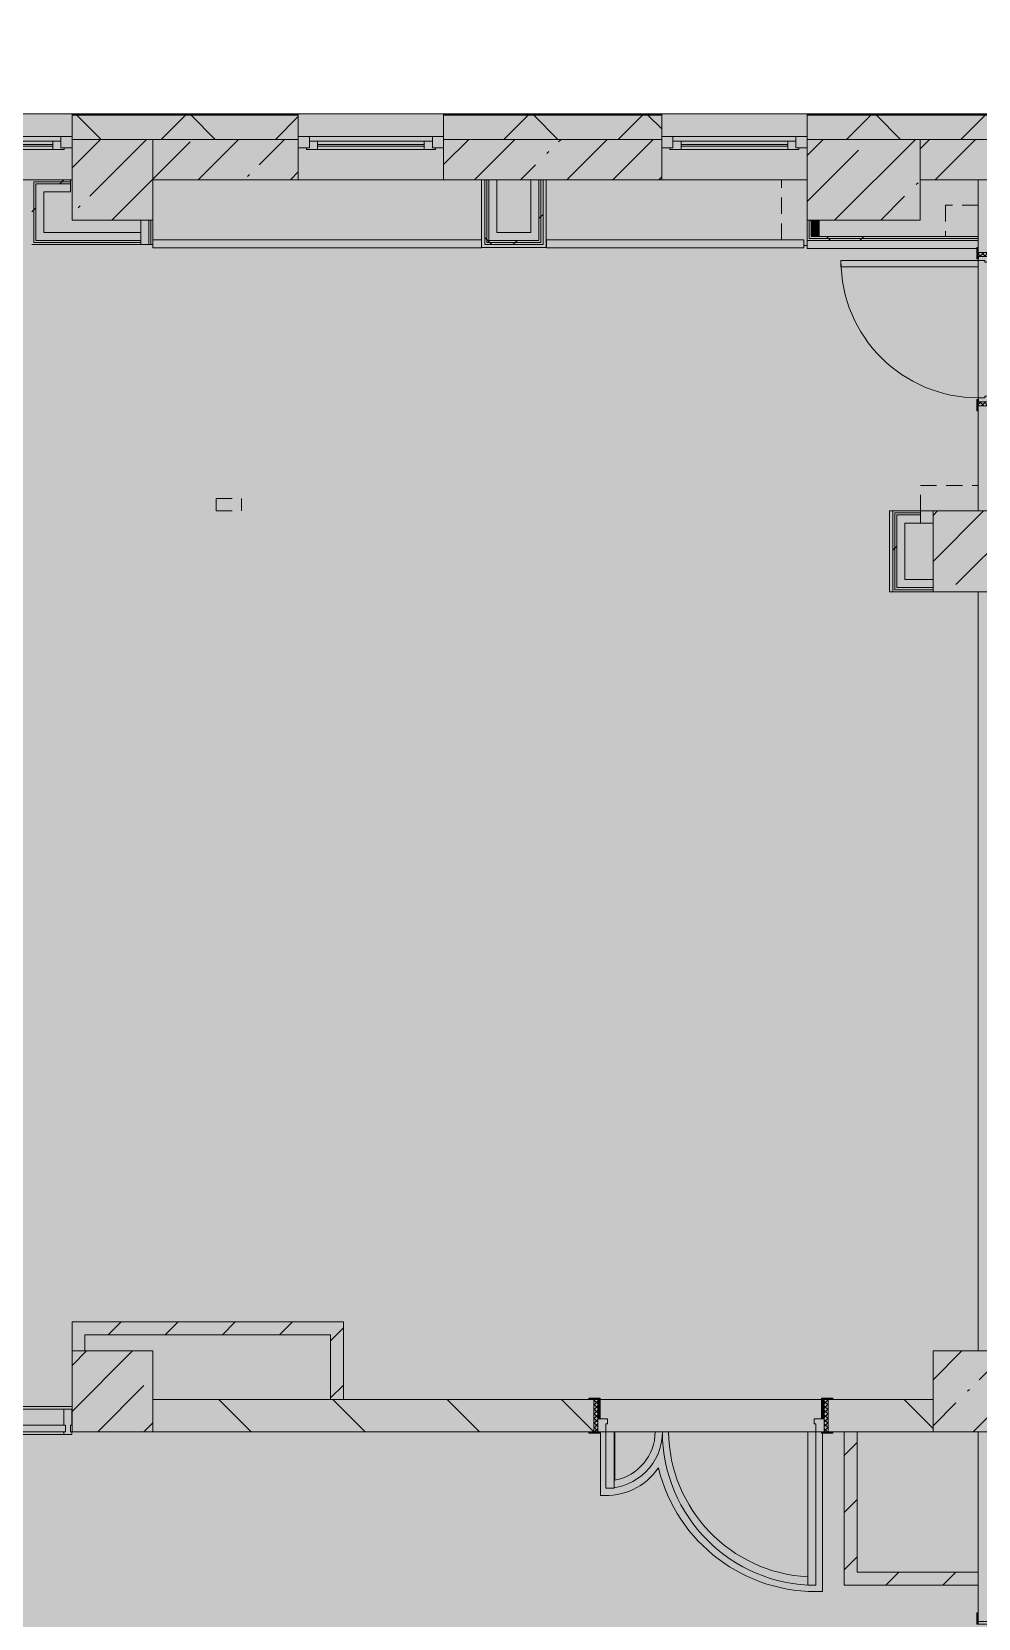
# Model space of a CAD drawing. Header units: millimetres. Extents: x 81609 to 272668, y -8553 to 29000.
# Drawn here: x 261008 to 266868, y 12246 to 22066 of the extents above; entities that cross this region are included whole.
import ezdxf

# ---------------------------------------------------------------- set-up
doc = ezdxf.new("R2010")
doc.units = ezdxf.units.MM
doc.linetypes.add('200_ШТРИХ__ш1_п0_6_', pattern=[160, 100, -60])
doc.layers.add('A-DETL-GENF-2', color=7, linetype='Continuous', lineweight=9, true_color=0xc0c0c0, transparency=0.4)
for name, color, linetype, lineweight in [('A-DETL-MBND-1', 7, '200_ШТРИХ__ш1_п0_6_', 9), ('A-WALL-2', 7, 'Continuous', 5), ('I-WALL-3', 7, 'Continuous', 5), ('S-COLS-1', 7, 'Continuous', 5)]:
    doc.layers.add(name, color=color, linetype=linetype, lineweight=lineweight)
for name, color, linetype, lineweight, true_color in [('A-DOOR-3', 7, 'Continuous', 5, 0xb7b7b7), ('A-DOOR-4', 7, 'Continuous', 5, 0xe2e2e2), ('A-DOOR-5', 7, 'Continuous', 5, 0xaaaaaa), ('A-DOOR-FRAM-2', 7, 'Continuous', 5, 0xe2e2e2), ('A-DOOR-FRAM-3', 7, 'Continuous', 5, 0xb7b7b7), ('A-DOOR-FRAM-4', 7, 'Continuous', 5, 0xaaaaaa), ('A-FLOR-2', 7, 'Continuous', 5, 0xb7b7b7), ('A-GLAZ-2', 7, 'Continuous', 5, 0x737373), ('A-GLAZ-CURT-3', 7, 'Continuous', 5, 0x737373), ('A-GLAZ-CWMG-4', 7, 'Continuous', 5, 0x737373), ('A-WALL-3', 7, 'Continuous', 5, 0x737373), ('A-WALL-4', 7, 'Continuous', 9, 0x737373), ('I-WALL-1', 7, 'Continuous', 5, 0xe7e7e7), ('I-WALL-2', 7, 'Continuous', 9, 0xe7e7e7), ('I-WALL-4', 7, 'Continuous', 5, 0x737373), ('S-COLS-2', 7, 'Continuous', 5, 0x737373)]:
    doc.layers.add(name, color=color, linetype=linetype, lineweight=lineweight, true_color=true_color)
pattern_1 = [(45, (145658, 0), (-285.1231, 285.1231), []), (45, (145943.1, 0), (-285.1231, 285.1231), [504.031, -100.806, 16.764, -84.042])]
pattern_2 = [(45, (145657.99, 0), (-176.7767, 176.7767), [])]
pattern_3 = [(45, (145658, 0), (-530.33, 530.33), []), (135, (145658, 0), (-530.33, -530.33), [])]

# ---------------------------------------------------------------- blocks, each defined once
blk = doc.blocks.new('110_Дверь_СКБ_2Ст - Д-1_л_Лестничная клетка EIS60 2-32142534-2_9_3_птичка')
at = {"layer": 'A-DOOR-4'}
for points in [[(662.5, 110), (662.5, 1010), (612.5, 1010), (612.5, 110)], [(-587.5, 510), (-637.5, 510), (-637.5, 110), (-587.5, 110), (-587.5, 433.2)], [(712.5, 30), (697.5, 30), (697.5, -110), (712.5, -110), (712.5, -30.6)]]:
    blk.add_hatch(color=256, dxfattribs=at).paths.add_polyline_path(points)
h = blk.add_hatch(color=256, dxfattribs=at)
h.paths.add_polyline_path([(712.5, 110), (662.5, 110), (662.5, 60), (652.5, 60), (652.5, 30), (712.5, 30)])
h.paths.add_polyline_path([(-627.5, 30), (-627.5, 60), (-637.5, 60), (-637.5, 110), (-687.5, 110), (-687.5, 30)])
at = {"layer": 'A-DOOR-FRAM-2'}
for points in [[(-672.5, 110), (-672.5, 118), (-742.5, 118), (-742.5, 110)], [(767.5, 110), (767.5, 118), (697.5, 118), (697.5, 110)], [(-672.5, 30), (-687.5, 30), (-687.5, -110), (-672.5, -110), (-672.5, -30.6)], [(-672.5, -110), (-742.5, -110), (-742.5, -118), (-672.5, -118)], [(767.5, -118), (767.5, -110), (697.5, -110), (697.5, -118)]]:
    blk.add_hatch(color=256, dxfattribs=at).paths.add_polyline_path(points)
at = {"layer": 'A-DOOR-3'}
for p, q in [((662.5, 1010), (612.5, 1010)), ((612.5, 1010), (612.5, 110)), ((662.5, 110), (662.5, 1010)), ((-637.5, 510), (-637.5, 110)), ((-587.5, 510), (-637.5, 510)), ((-587.5, 110), (-587.5, 510)), ((-637.5, 110), (-587.5, 110)), ((612.5, 110), (662.5, 110))]:
    blk.add_line(p, q, dxfattribs=at)
for centre, radius, start, end in [((662.5, 110), 900, 90, 180), ((-637.5, 110), 400, 360, 90)]:
    blk.add_arc(centre, radius, start, end, dxfattribs=at)
at = {"layer": 'A-DOOR-FRAM-3'}
for p, q in [((-672.5, 118), (-742.5, 118)), ((-742.5, 118), (-742.5, 110)), ((-742.5, 110), (-672.5, 110)), ((-637.5, 110), (-687.5, 110)), ((-687.5, 110), (-687.5, 30)), ((-672.5, 110), (-672.5, 118)), ((-637.5, 60), (-637.5, 110)), ((662.5, 110), (662.5, 60)), ((712.5, 110), (662.5, 110)), ((767.5, 118), (697.5, 118)), ((697.5, 118), (697.5, 110)), ((697.5, 110), (767.5, 110)), ((712.5, 30), (712.5, 110)), ((767.5, 110), (767.5, 118)), ((-687.5, 30), (-627.5, 30)), ((-672.5, 30), (-687.5, 30)), ((-687.5, 30), (-687.5, -110)), ((-672.5, -110), (-672.5, 30)), ((-627.5, 60), (-637.5, 60)), ((-627.5, 30), (-627.5, 60)), ((662.5, 60), (652.5, 60)), ((652.5, 60), (652.5, 30)), ((652.5, 30), (712.5, 30)), ((712.5, 30), (697.5, 30)), ((697.5, 30), (697.5, -110)), ((712.5, -110), (712.5, 30)), ((-672.5, -110), (-742.5, -110)), ((-742.5, -110), (-742.5, -118)), ((-742.5, -118), (-672.5, -118)), ((-687.5, -110), (-672.5, -110)), ((-672.5, -118), (-672.5, -110)), ((697.5, -110), (712.5, -110)), ((767.5, -110), (697.5, -110)), ((697.5, -110), (697.5, -118)), ((697.5, -118), (767.5, -118)), ((767.5, -118), (767.5, -110))]:
    blk.add_line(p, q, dxfattribs=at)
blk = doc.blocks.new('120_Окно_СКБ_1Ст - 120_Окно_СКБ_1Ст 900х2500_h_ с форточкой-V263-2_9_3_птичка')
at = {"layer": 'A-GLAZ-2'}
for p, q in [((-450, -127), (-450, -57)), ((-450, -57), (-380, -57)), ((450, -57), (-450, -57)), ((-380, -57), (-380, -127)), ((380, -87), (-380, -87)), ((-380, -87), (-380, -127)), ((-330, -137), (-330, -87)), ((330, -137), (330, -87)), ((380, -127), (380, -57)), ((380, -57), (450, -57)), ((380, -127), (380, -87)), ((450, -57), (450, -127)), ((-380, -127), (-450, -127)), ((-450, -127), (-400, -127)), ((-380, -127), (-400, -127)), ((-400, -127), (-400, -137)), ((-400, -137), (400, -137)), ((400, -137), (-400, -137)), ((-330, -107), (330, -107)), ((330, -117), (-330, -117)), ((450, -127), (380, -127)), ((400, -127), (380, -127)), ((400, -127), (449.8, -127)), ((400, -137), (400, -127))]:
    blk.add_line(p, q, dxfattribs=at)
blk = doc.blocks.new('110_Дверь_СКБ_1Ст_Внутренняя1 - Д-8 950x2100h_охрана-V216-2_9_3_птичка')
at = {"layer": 'A-DOOR-4'}
h = blk.add_hatch(color=256, dxfattribs=at)
h.paths.add_polyline_path([(-437.5, 100), (-437.5, 20), (-402.5, 20), (-402.5, 60), (-412.5, 60), (-416.2, 100)])
h.paths.add_polyline_path([(437.5, 100), (437.5, 60), (427.5, 60), (427.5, 20), (462.5, 20), (462.5, 100)])
at = {"layer": 'A-DOOR-5'}
h = blk.add_hatch(dxfattribs=at)
h.set_pattern_fill('FP_6', color=256, style=0, pattern_type=2)
h.set_pattern_definition([(135, (1826.41, 164.685), (-14.14214, -14.14214), []), (225, (1826.41, 164.685), (14.14214, -14.14214), [])])
h.paths.add_polyline_path([(487.5, 100), (462.5, 100), (462.5, -100), (487.5, -100), (487.5, -34.8)])
at = {"layer": 'A-DOOR-FRAM-2'}
for points in [[(397.5, 950), (397.5, 100), (437.5, 100), (437.5, 950)], [(-492.5, 108), (-492.5, 100), (-422.5, 100), (-422.5, 108)], [(511.4, 108), (447.5, 108), (447.5, 100), (517.5, 100), (517.5, 108)], [(-422.5, 20), (-437.5, 20), (-437.5, -100), (-422.5, -100), (-422.5, -34.8)], [(462.5, 20), (447.5, 20), (447.5, -100), (462.5, -100), (462.5, -34.8)], [(-492.5, -100), (-492.5, -108), (-422.5, -108), (-422.5, -100)], [(517.5, -100), (447.5, -100), (447.5, -108), (517.5, -108)]]:
    blk.add_hatch(color=256, dxfattribs=at).paths.add_polyline_path(points)
at = {"layer": 'A-DOOR-FRAM-4'}
h = blk.add_hatch(dxfattribs=at)
h.set_pattern_fill('FP_7', color=256, style=0, pattern_type=2)
h.set_pattern_definition([(45, (-296.384, 164.685), (-14.1421, 14.1421), []), (135, (-296.384, 164.685), (-14.1421, -14.1421), [])])
h.paths.add_polyline_path([(-437.5, 100), (-462.5, 100), (-462.5, -100), (-437.5, -100), (-437.5, -34.8)])
at = {"layer": 'A-DOOR-3'}
for p, q in [((437.5, 950), (397.5, 950)), ((397.5, 950), (397.5, 100)), ((437.5, 100), (437.5, 950)), ((397.5, 100), (437.5, 100))]:
    blk.add_line(p, q, dxfattribs=at)
blk.add_arc((437.5, 100), 850, 90, 180, dxfattribs=at)
at = {"layer": 'A-DOOR-FRAM-3'}
for p, q in [((-422.5, 108), (-492.5, 108)), ((-492.5, 108), (-492.5, 100)), ((-492.5, 100), (-422.5, 100)), ((-437.5, 100), (-462.5, 100)), ((-462.5, 100), (-462.5, -100)), ((-412.5, 100), (-437.5, 100)), ((-437.5, 100), (-437.5, 20)), ((-437.5, -100), (-437.5, 100)), ((-422.5, 100), (-437.5, 100)), ((-437.5, 100), (-437.5, 99)), ((-437.5, 99), (-422.5, 99)), ((-422.5, 100), (-422.5, 108)), ((-422.5, 99), (-422.5, 100)), ((-412.5, 60), (-412.5, 100)), ((437.5, 100), (437.5, 60)), ((462.5, 100), (437.5, 100)), ((517.5, 108), (447.5, 108)), ((447.5, 108), (447.5, 100)), ((462.5, 100), (447.5, 100)), ((447.5, 100), (447.5, 99)), ((447.5, 100), (517.5, 100)), ((447.5, 99), (462.5, 99)), ((462.5, 20), (462.5, 100)), ((487.5, 100), (462.5, 100)), ((462.5, 100), (462.5, -100)), ((462.5, 99), (462.5, 100)), ((487.5, -100), (487.5, 100)), ((517.5, 100), (517.5, 108)), ((-437.5, 20), (-402.5, 20)), ((-422.5, 20), (-437.5, 20)), ((-437.5, 20), (-437.5, -100)), ((-422.5, -100), (-422.5, 20)), ((-402.5, 60), (-412.5, 60)), ((-402.5, 20), (-402.5, 60)), ((437.5, 60), (427.5, 60)), ((427.5, 60), (427.5, 20)), ((427.5, 20), (462.5, 20)), ((462.5, 20), (447.5, 20)), ((447.5, 20), (447.5, -100)), ((462.5, -100), (462.5, 20)), ((-422.5, -100), (-492.5, -100)), ((-492.5, -100), (-492.5, -108)), ((-492.5, -108), (-422.5, -108)), ((-462.5, -100), (-437.5, -100)), ((-437.5, -100), (-422.5, -100)), ((-422.5, -108), (-422.5, -100)), ((447.5, -100), (462.5, -100)), ((517.5, -100), (447.5, -100)), ((447.5, -100), (447.5, -108)), ((447.5, -108), (517.5, -108)), ((462.5, -100), (487.5, -100)), ((517.5, -108), (517.5, -100))]:
    blk.add_line(p, q, dxfattribs=at)
blk = doc.blocks.new('120_Окно_СКБ_2Ст_Фрамуга сверху - 120_Окно_СКБ_2Ст_2300х2500_h_ ДОО-V285-2_9_3_птичка')
at = {"layer": 'A-GLAZ-2'}
for p, q in [((-1150, -127), (-1150, -57)), ((-1150, -57), (-1080, -57)), ((1150, -57), (-1150, -57)), ((-1080, -57), (-1080, -127)), ((-1080, -57), (1080, -57)), ((520, -87), (-1080, -87)), ((-1080, -87), (-1080, -127)), ((-1030, -137), (-1030, -87)), ((470, -137), (470, -87)), ((520, -127), (520, -57)), ((520, -57), (590, -57)), ((520, -127), (520, -87)), ((590, -57), (590, -127)), ((1080, -87), (590, -87)), ((590, -87), (590, -127)), ((640, -137), (640, -87)), ((1030, -137), (1030, -87)), ((1080, -127), (1080, -57)), ((1080, -57), (1150, -57)), ((1080, -127), (1080, -87)), ((1150, -57), (1150, -127)), ((-1080, -127), (-1150, -127)), ((-1150, -127), (-1100, -127)), ((-1080, -127), (-1100, -127)), ((-1100, -127), (-1100, -137)), ((-1100, -137), (540, -137)), ((540, -137), (-1100, -137)), ((-1030, -107), (470, -107)), ((470, -117), (-1030, -117)), ((590, -127), (520, -127)), ((540, -127), (520, -127)), ((540, -127), (570, -127)), ((540, -127), (570, -127)), ((540, -137), (540, -127)), ((590, -127), (570, -127)), ((570, -127), (570, -137)), ((570, -137), (1100, -137)), ((1100, -137), (570, -137)), ((640, -107), (1030, -107)), ((1030, -117), (640, -117)), ((1150, -127), (1080, -127)), ((1100, -127), (1080, -127)), ((1100, -127), (1150, -127)), ((1100, -137), (1100, -127))]:
    blk.add_line(p, q, dxfattribs=at)
blk = doc.blocks.new('120_Окно_СКБ_1Ст - 120_Окно_СКБ_1Ст 900х2500_h_ с форточкой-22877787-2_9_3_птичка')
at = {"layer": 'A-GLAZ-2'}
for p, q in [((-450, -127), (-450, -57)), ((-450, -57), (-380, -57)), ((450, -57), (-450, -57)), ((-380, -57), (-380, -127)), ((380, -87), (-380, -87)), ((-380, -87), (-380, -127)), ((-330, -137), (-330, -87)), ((330, -137), (330, -87)), ((380, -127), (380, -57)), ((380, -57), (450, -57)), ((380, -127), (380, -87)), ((450, -57), (450, -127)), ((-380, -127), (-450, -127)), ((-450, -127), (-400, -127)), ((-380, -127), (-400, -127)), ((-400, -127), (-400, -137)), ((-400, -137), (400, -137)), ((400, -137), (-400, -137)), ((-330, -107), (330, -107)), ((330, -117), (-330, -117)), ((450, -127), (380, -127)), ((400, -127), (380, -127)), ((400, -127), (450, -127)), ((400, -137), (400, -127))]:
    blk.add_line(p, q, dxfattribs=at)
blk = doc.blocks.new('BSC_Колонна _Прямоугольная - 700х500-23282984-2_9_3_птичка')
at = {"layer": 'S-COLS-1'}
h = blk.add_hatch(dxfattribs=at)
h.set_pattern_fill('FP_127', color=256, style=0, pattern_type=2)
h.set_pattern_definition([(45, (-120500, -21150), (-285.1231, 285.1231), []), (45, (-120214.88, -21150), (-285.1231, 285.1231), [504.031, -100.806, 16.764, -84.042])])
h.paths.add_polyline_path([(-138.1, -250), (350, -250), (350, 250), (-350, 250), (-350, -250)])
at = {"layer": 'S-COLS-2'}
for p, q in [((350, 250), (-350, 250)), ((-350, 250), (-350, -250)), ((350, -250), (350, 250)), ((-350, -250), (350, -250))]:
    blk.add_line(p, q, dxfattribs=at)
blk = doc.blocks.new('BSC_Колонна _Прямоугольная - 500х500-23282985-2_9_3_птичка')
at = {"layer": 'S-COLS-1'}
h = blk.add_hatch(dxfattribs=at)
h.set_pattern_fill('FP_128', color=256, style=0, pattern_type=2)
h.set_pattern_definition([(45, (-115850.45, -21150), (-285.1231, 285.1231), []), (45, (-115565.32, -21150), (-285.1231, 285.1231), [504.031, -100.806, 16.764, -84.042])])
h.paths.add_polyline_path([(-250, -250), (250, -250), (250, 250), (-250, 250), (-250, -95.3)])
at = {"layer": 'S-COLS-2'}
for p, q in [((250, 250), (-250, 250)), ((-250, 250), (-250, -250)), ((250, -250), (250, 250)), ((-250, -250), (250, -250))]:
    blk.add_line(p, q, dxfattribs=at)
blk = doc.blocks.new('BSC_Колонна _Прямоугольная - 500х500-22291386-2_9_3_птичка')
at = {"layer": 'S-COLS-1'}
h = blk.add_hatch(dxfattribs=at)
h.set_pattern_fill('FP_148', color=256, style=0, pattern_type=2)
h.set_pattern_definition([(45, (-121180, -13650), (-285.1231, 285.1231), []), (45, (-120894.88, -13650), (-285.1231, 285.1231), [504.031, -100.806, 16.764, -84.042])])
h.paths.add_polyline_path([(-250, -250), (250, -250), (250, 250), (-250, 250), (-250, -115.2)])
at = {"layer": 'S-COLS-2'}
for p, q in [((250, 250), (-250, 250)), ((-250, 250), (-250, -250)), ((250, -250), (250, 250)), ((-250, -250), (250, -250))]:
    blk.add_line(p, q, dxfattribs=at)
blk = doc.blocks.new('BSC_Колонна _Прямоугольная - 500х500-V317-2_9_3_птичка')
at = {"layer": 'S-COLS-1'}
h = blk.add_hatch(dxfattribs=at)
h.set_pattern_fill('FP_157', color=256, style=0, pattern_type=2)
h.set_pattern_definition([(45, (-121180, -18850), (-285.1231, 285.1231), []), (45, (-120894.88, -18850), (-285.1231, 285.1231), [504.031, -100.806, 16.764, -84.042])])
h.paths.add_polyline_path([(-250, -250), (250, -250), (250, 250), (-250, 250), (-250, -109.1)])
at = {"layer": 'S-COLS-2'}
for p, q in [((250, 250), (-250, 250)), ((-250, 250), (-250, -250)), ((250, -250), (250, 250)), ((-250, -250), (250, -250))]:
    blk.add_line(p, q, dxfattribs=at)
blk = doc.blocks.new('110_Дверь_СКБ_2Ст - Д-6_п__ ДОО_Дв_1450x2100h_Дверь из раздевальной в коридор-32371698-2_9_3_птичка')
at = {"layer": 'A-DOOR-4'}
h = blk.add_hatch(color=256, dxfattribs=at)
h.paths.add_polyline_path([(-637.5, -100), (-637.5, -50), (-627.5, -50), (-627.5, -20), (-687.5, -20), (-687.5, -100)])
h.paths.add_polyline_path([(662.5, -100), (712.5, -100), (712.5, -20), (652.5, -20), (652.5, -50), (662.5, -50)])
for points in [[(-587.5, -450), (-587.5, -100), (-637.5, -100), (-637.5, -450)], [(612.5, -1050), (662.5, -1050), (662.5, -100), (612.5, -100)]]:
    blk.add_hatch(color=256, dxfattribs=at).paths.add_polyline_path(points)
at = {"layer": 'A-DOOR-5'}
h = blk.add_hatch(dxfattribs=at)
h.set_pattern_fill('FP_43', color=256, style=0, pattern_type=2)
h.set_pattern_definition([(225, (1576.41, -164.685), (-14.14214, 14.14214), []), (135, (1576.41, -164.685), (14.14214, 14.14214), [])])
h.paths.add_polyline_path([(737.5, -100), (737.5, 100), (712.5, 100), (712.5, -100)])
at = {"layer": 'A-DOOR-FRAM-2'}
for points in [[(-672.5, 100), (-672.5, 108), (-742.5, 108), (-742.5, 100)], [(-672.5, -20), (-672.5, 100), (-687.5, 100), (-687.5, -20)], [(767.5, 100), (767.5, 108), (697.5, 108), (697.5, 100)], [(712.5, -20), (712.5, 100), (697.5, 100), (697.5, -20)], [(-672.5, -108), (-672.5, -100), (-742.5, -100), (-742.5, -108)], [(767.5, -108), (767.5, -100), (697.5, -100), (697.5, -108)]]:
    blk.add_hatch(color=256, dxfattribs=at).paths.add_polyline_path(points)
at = {"layer": 'A-DOOR-FRAM-4'}
h = blk.add_hatch(dxfattribs=at)
h.set_pattern_fill('FP_44', color=256, style=0, pattern_type=2)
h.set_pattern_definition([(315, (-546.384, -164.685), (-14.1421, -14.1421), []), (225, (-546.384, -164.685), (-14.1421, 14.1421), [])])
h.paths.add_polyline_path([(-687.5, -100), (-687.5, 100), (-712.5, 100), (-712.5, -100)])
at = {"layer": 'A-DOOR-3'}
for p, q in [((-637.5, -100), (-587.5, -100)), ((-637.5, -450), (-637.5, -100)), ((-587.5, -100), (-587.5, -450)), ((612.5, -100), (662.5, -100)), ((612.5, -1050), (612.5, -100)), ((662.5, -100), (662.5, -1050)), ((-587.5, -450), (-637.5, -450)), ((662.5, -1050), (612.5, -1050))]:
    blk.add_line(p, q, dxfattribs=at)
for centre, radius, start, end in [((-637.5, -100), 350, 270, 0), ((662.5, -100), 950, 180, 270)]:
    blk.add_arc(centre, radius, start, end, dxfattribs=at)
at = {"layer": 'A-DOOR-FRAM-3'}
for p, q in [((-742.5, 108), (-672.5, 108)), ((-742.5, 100), (-742.5, 108)), ((-672.5, 100), (-742.5, 100)), ((-712.5, 100), (-687.5, 100)), ((-712.5, -100), (-712.5, 100)), ((-687.5, 100), (-687.5, -100)), ((-687.5, 100), (-672.5, 100)), ((-687.5, -20), (-687.5, 100)), ((-672.5, 108), (-672.5, 100)), ((-672.5, 100), (-672.5, -20)), ((697.5, 100), (697.5, 108)), ((697.5, 108), (767.5, 108)), ((697.5, -20), (697.5, 100)), ((697.5, 100), (712.5, 100)), ((767.5, 100), (697.5, 100)), ((712.5, -100), (712.5, 100)), ((712.5, 100), (737.5, 100)), ((712.5, 100), (712.5, -20)), ((737.5, 100), (737.5, -100)), ((767.5, 108), (767.5, 100)), ((-687.5, -20), (-627.5, -20)), ((-687.5, -100), (-687.5, -20)), ((-672.5, -20), (-687.5, -20)), ((-637.5, -50), (-637.5, -100)), ((-627.5, -50), (-637.5, -50)), ((-627.5, -20), (-627.5, -50)), ((652.5, -20), (712.5, -20)), ((652.5, -50), (652.5, -20)), ((662.5, -50), (652.5, -50)), ((662.5, -100), (662.5, -50)), ((712.5, -20), (697.5, -20)), ((712.5, -20), (712.5, -100)), ((-742.5, -100), (-672.5, -100)), ((-742.5, -108), (-742.5, -100)), ((-672.5, -108), (-742.5, -108)), ((-687.5, -100), (-712.5, -100)), ((-637.5, -100), (-687.5, -100)), ((-672.5, -100), (-672.5, -108)), ((712.5, -100), (662.5, -100)), ((697.5, -108), (697.5, -100)), ((697.5, -100), (767.5, -100)), ((767.5, -108), (697.5, -108)), ((737.5, -100), (712.5, -100)), ((767.5, -100), (767.5, -108))]:
    blk.add_line(p, q, dxfattribs=at)
blk = doc.blocks.new('Системная панель - Стекло - 40мм-32428871-2_9_3_птичка')
at = {"layer": 'A-GLAZ-CURT-3'}
for p, q in [((749.5, 0), (-749.5, 0)), ((-749.5, 0), (-749.5, -40)), ((749.5, -40), (749.5, 0)), ((-749.5, -40), (749.5, -40))]:
    blk.add_line(p, q, dxfattribs=at)
blk = doc.blocks.new('Прямоугольный импост - Импост структурный с накладкой - 160мм Темный-32428319-2_9_3_птичка')
at = {"layer": 'A-GLAZ-CWMG-4'}
for p, q in [((0, 140), (-50, 140)), ((-50, 140), (-50, 40)), ((0, 40), (0, 140)), ((-50, 40), (-40, 40)), ((-40, 0), (-50, 0)), ((-50, 0), (-50, -17)), ((-40, 40), (-40, 0)), ((-10, 0), (-10, 40)), ((-10, 40), (0, 40)), ((0, 0), (-10, 0)), ((0, -17), (0, 0)), ((-50, -17), (0, -17))]:
    blk.add_line(p, q, dxfattribs=at)
blk = doc.blocks.new('Прямоугольный импост - Импост структурный с накладкой - 160мм Темный-32428868-2_9_3_птичка')
at = {"layer": 'A-GLAZ-CWMG-4'}
for p, q in [((114070.5, 13540), (115549.5, 13540)), ((114070.5, 13383), (115549.5, 13383))]:
    blk.add_line(p, q, dxfattribs=at)

msp = doc.modelspace()

# ---------------------------------------------------------------- hatches: boundary and pattern name
at = {"layer": 'A-DETL-GENF-2'}
msp.add_hatch(color=256, dxfattribs=at).paths.add_polyline_path([(267874.9, -258), (270896, -258), (270896, 21558), (238966, 21558), (238966, 27348), (230518, 27348), (230518, 5750), (234860, 5750), (234860, -258), (266947.4, -258)])
at = {"layer": 'A-WALL-2'}
h = msp.add_hatch(dxfattribs=at)
h.set_pattern_fill('FP_68', color=256, style=0, pattern_type=2)
h.set_pattern_definition([(45, (145658, 0), (-353.5534, 353.5534), []), (135, (145658, 0), (-353.5534, -353.5534), [])])
h.paths.add_polyline_path([(270888, 21400), (270888, 21550), (265808.2, 21550), (265808.2, 21400), (270738, 21400)])
h.paths.add_polyline_path([(264908.2, 21400), (264908.2, 21550), (263558.4, 21550), (263558.4, 21400), (264164.9, 21400)])
h.paths.add_polyline_path([(252107.1, 21400), (252508.4, 21400), (252508.4, 21550), (251208.2, 21550), (251208.2, 21400), (251708, 21400)])
h.paths.add_polyline_path([(254708.4, 21400), (254708.4, 21550), (253408.4, 21550), (253408.4, 21400), (253962.1, 21400)])
h.paths.add_polyline_path([(255608.4, 21400), (256908, 21400), (256908, 21550), (255608.4, 21550)])
h.paths.add_polyline_path([(261758.4, 21400), (262658.4, 21400), (262658.4, 21550), (261258.4, 21550), (261258.4, 21400), (261382.3, 21400)])
h.paths.add_polyline_path([(258958.4, 21400), (258958.4, 21550), (257808, 21550), (257808, 21400)])
h.paths.add_polyline_path([(248908.2, 21400), (248908.2, 21550), (247708, 21550), (247708, 21400), (248397, 21400)])
h.paths.add_polyline_path([(238966, 21400), (238968, 21400), (238963.9, 21550), (238718, 21550), (238718, 21400), (238924.9, 21400)])
h.paths.add_polyline_path([(242268, 21400), (246808, 21400), (246808, 21550), (242268, 21550)])
at = {"layer": 'I-WALL-1'}
for points in [[(261248.4, 21075), (261248.4, 21125), (261083.4, 21125), (261083.4, 21075)], [(261733.4, 20749), (261733.4, 20900), (261683.4, 20900), (261683.4, 20749)], [(266860, 20724), (266860, 20730), (266868, 20730), (266868, 20774), (265808, 20774), (265808, 20724), (266019.9, 20724)], [(266413.6, 18625), (266413.6, 19025), (266363.6, 19025), (266363.6, 18625)], [(266588, 18625), (266588, 18675), (266413.6, 18675), (266413.6, 18625)]]:
    msp.add_hatch(color=256, dxfattribs=at).paths.add_polyline_path(points)
at = {"layer": 'I-WALL-2'}
for points in [[(261033.4, 20774), (261083.4, 20774), (261083.4, 21125), (261033.4, 21125), (261033.4, 21054.7)], [(263888.5, 20774), (263888.5, 21150), (263838.5, 21150), (263838.5, 20774)], [(264148.5, 20824), (264148.5, 21150), (264098.5, 21150), (264098.5, 20824)], [(261083.4, 20774), (261683.4, 20774), (261683.4, 20824), (261083.4, 20824)], [(263888.5, 20774), (264148.5, 20774), (264148.5, 20824), (263888.5, 20824)], [(265883, 20799), (265883, 20900), (265833, 20900), (265833, 20799)], [(266510, 19025), (266510, 19075), (266363.6, 19075), (266363.6, 19025), (266483.7, 19025)]]:
    msp.add_hatch(color=256, dxfattribs=at).paths.add_polyline_path(points)
at = {"layer": 'I-WALL-3'}
h = msp.add_hatch(dxfattribs=at)
h.set_pattern_fill('FP_76', color=256, style=0, pattern_type=2)
h.set_pattern_definition(pattern_1)
h.paths.add_polyline_path([(257808, 21150), (258958.4, 21150), (258958.4, 21400), (257808, 21400)])
h.paths.add_polyline_path([(261758.4, 21150), (262658.4, 21150), (262658.4, 21400), (261758.4, 21400), (261758.4, 21239.3)])
h.paths.add_polyline_path([(266868, 21150), (266868, 21400), (266508, 21400), (266508, 21150)])
h.paths.add_polyline_path([(264173.5, 21150), (264908.2, 21150), (264908.2, 21400), (263558.4, 21400), (263558.4, 21150), (264164.9, 21150)])
h.paths.add_polyline_path([(246795.5, 21150), (246808, 21150), (246808, 21400), (246458, 21400), (246458, 21150), (246783, 21150)])
h.paths.add_polyline_path([(248397, 21150), (248908.2, 21150), (248908.2, 21400), (247708, 21400), (247708, 21150)])
h.paths.add_polyline_path([(251708, 21150), (252508.4, 21150), (252508.4, 21400), (251708, 21400)])
h.paths.add_polyline_path([(253962.1, 21150), (254708.4, 21150), (254708.4, 21400), (253408.4, 21400), (253408.4, 21150), (253883, 21150)])
h.paths.add_polyline_path([(256908, 21150), (256908, 21400), (256708, 21400), (256708, 21150), (256744.7, 21150)])
h.paths.add_polyline_path([(256008, 21150), (256008, 21400), (255608.4, 21400), (255608.4, 21150), (255817.2, 21150)])
h = msp.add_hatch(dxfattribs=at)
h.set_pattern_fill('FP_162', color=256, style=0, pattern_type=2)
h.set_pattern_definition(pattern_3)
h.paths.add_polyline_path([(261008.4, 20749), (261020.9, 20749), (261020.9, 21150), (261008.4, 21150), (261008.4, 21054.7)])
h = msp.add_hatch(dxfattribs=at)
h.set_pattern_fill('FP_162', color=256, style=0, pattern_type=2)
h.set_pattern_definition(pattern_3)
h.paths.add_polyline_path([(261083.4, 21137.5), (261248.4, 21137.5), (261248.4, 21150), (261020.9, 21150), (261020.9, 21137.5), (261033.4, 21137.5)])
h = msp.add_hatch(dxfattribs=at)
h.set_pattern_fill('FP_162', color=256, style=0, pattern_type=2)
h.set_pattern_definition(pattern_3)
h.paths.add_polyline_path([(261020.9, 20761.5), (261033.4, 20761.5), (261033.4, 21137.5), (261020.9, 21137.5), (261020.9, 21054.7)])
h = msp.add_hatch(dxfattribs=at)
h.set_pattern_fill('FP_162', color=256, style=0, pattern_type=2)
h.set_pattern_definition(pattern_3)
h.paths.add_polyline_path([(261248.4, 21125), (261248.4, 21137.5), (261033.4, 21137.5), (261033.4, 21125), (261083.4, 21125)])
h = msp.add_hatch(dxfattribs=at)
h.set_pattern_fill('FP_162', color=256, style=0, pattern_type=2)
h.set_pattern_definition(pattern_3)
h.paths.add_polyline_path([(263826, 20749), (263826, 21150), (263813.5, 21150), (263813.5, 20749)])
h = msp.add_hatch(dxfattribs=at)
h.set_pattern_fill('FP_162', color=256, style=0, pattern_type=2)
h.set_pattern_definition(pattern_3)
h.paths.add_polyline_path([(263838.5, 20761.5), (263838.5, 21150), (263826, 21150), (263826, 20761.5)])
h = msp.add_hatch(dxfattribs=at)
h.set_pattern_fill('FP_162', color=256, style=0, pattern_type=2)
h.set_pattern_definition(pattern_3)
h.paths.add_polyline_path([(264148.5, 20774), (264161, 20774), (264161, 21150), (264148.5, 21150), (264148.5, 20824)])
h = msp.add_hatch(dxfattribs=at)
h.set_pattern_fill('FP_162', color=256, style=0, pattern_type=2)
h.set_pattern_definition(pattern_3)
h.paths.add_polyline_path([(264173.5, 20761.5), (264173.5, 21150), (264161, 21150), (264164.9, 20761.5)])
h = msp.add_hatch(dxfattribs=at)
h.set_pattern_fill('FP_162', color=256, style=0, pattern_type=2)
h.set_pattern_definition(pattern_3)
h.paths.add_polyline_path([(261745.9, 20749), (261745.9, 20900), (261733.4, 20900), (261733.4, 20749)])
h = msp.add_hatch(dxfattribs=at)
h.set_pattern_fill('FP_162', color=256, style=0, pattern_type=2)
h.set_pattern_definition(pattern_3)
h.paths.add_polyline_path([(265833, 20799), (265833, 20900), (265820.5, 20900), (265820.5, 20799)])
h = msp.add_hatch(dxfattribs=at)
h.set_pattern_fill('FP_162', color=256, style=0, pattern_type=2)
h.set_pattern_definition(pattern_3)
h.paths.add_polyline_path([(264173.5, 20749), (264173.5, 20761.5), (263826, 20761.5), (263826, 20749), (264164.9, 20749)])
h = msp.add_hatch(dxfattribs=at)
h.set_pattern_fill('FP_162', color=256, style=0, pattern_type=2)
h.set_pattern_definition(pattern_3)
h.paths.add_polyline_path([(263838.5, 20761.5), (264161, 20761.5), (264161, 20774), (263838.5, 20774)])
h = msp.add_hatch(dxfattribs=at)
h.set_pattern_fill('FP_162', color=256, style=0, pattern_type=2)
h.set_pattern_definition(pattern_3)
h.paths.add_polyline_path([(266868, 20774), (266868, 20786.5), (265808, 20786.5), (265808, 20774), (266019.9, 20774)])
h = msp.add_hatch(dxfattribs=at)
h.set_pattern_fill('FP_162', color=256, style=0, pattern_type=2)
h.set_pattern_definition(pattern_3)
h.paths.add_polyline_path([(266868, 20786.5), (266868, 20799), (265820.5, 20799), (265820.5, 20786.5), (266019.9, 20786.5)])
h = msp.add_hatch(dxfattribs=at)
h.set_pattern_fill('FP_162', color=256, style=0, pattern_type=2)
h.set_pattern_definition(pattern_3)
h.paths.add_polyline_path([(266351.1, 18600), (266351.1, 19087.5), (266338.6, 19087.5), (266338.6, 18600)])
h = msp.add_hatch(dxfattribs=at)
h.set_pattern_fill('FP_162', color=256, style=0, pattern_type=2)
h.set_pattern_definition(pattern_3)
h.paths.add_polyline_path([(266363.6, 18612.5), (266363.6, 19075), (266351.1, 19075), (266351.1, 18612.5)])
h = msp.add_hatch(dxfattribs=at)
h.set_pattern_fill('FP_80', color=256, style=0, pattern_type=2)
h.set_pattern_definition(pattern_2)
h.paths.add_polyline_path([(262938.4, 14000), (262938.4, 14080), (261338, 14080), (261338, 14000), (262858.4, 14000)])
h = msp.add_hatch(dxfattribs=at)
h.set_pattern_fill('FP_80', color=256, style=0, pattern_type=2)
h.set_pattern_definition(pattern_2)
h.paths.add_polyline_path([(262938.4, 13600), (262938.4, 14000), (262858.4, 14000), (262858.4, 13600)])
h = msp.add_hatch(dxfattribs=at)
h.set_pattern_fill('FP_79', color=256, style=0, pattern_type=2)
h.set_pattern_definition([(135, (145658, 0), (-353.5534, -353.5534), [])])
h.paths.add_polyline_path([(261758.4, 13400), (264488, 13400), (264488, 13600), (261758.4, 13600), (261758.4, 13534.8)])
h.paths.add_polyline_path([(265938, 13400), (266588, 13400), (266588, 13600), (265938, 13600), (265938, 13534.8)])
h = msp.add_hatch(dxfattribs=at)
h.set_pattern_fill('FP_80', color=256, style=0, pattern_type=2)
h.set_pattern_definition(pattern_2)
h.paths.add_polyline_path([(266118, 12450), (266118, 13400), (266038, 13400), (266038, 12450)])
h = msp.add_hatch(dxfattribs=at)
h.set_pattern_fill('FP_80', color=256, style=0, pattern_type=2)
h.set_pattern_definition(pattern_2)
h.paths.add_polyline_path([(266868, 12450), (266868, 12530), (266118, 12530), (266118, 12450)])
at = {"layer": 'S-COLS-1'}
h = msp.add_hatch(dxfattribs=at)
h.set_pattern_fill('FP_76', color=256, style=0, pattern_type=2)
h.set_pattern_definition(pattern_1)
h.paths.add_polyline_path([(261758, 13400), (261758, 13900), (261258, 13900), (261258, 13400), (261382.3, 13400)])

# ---------------------------------------------------------------- linework, layer by layer
at = {"layer": 'A-DETL-MBND-1'}
for p, q in [((265650, 20779), (265650, 21150)), ((266868, 20992), (266666, 20992)), ((266666, 20992), (266666, 20799)), ((265788.2, 20742), (265808, 20742)), ((266510, 19100), (266510, 19258)), ((266510, 19258), (266868, 19258)), ((262150, 19100), (262150, 19177.5)), ((262150, 19177.5), (262308, 19177.5)), ((262308, 19177.5), (262308, 19100)), ((262150, 19100), (262308, 19100)), ((266510, 19025), (266588, 19025))]:
    msp.add_line(p, q, dxfattribs=at)
at = {"layer": 'A-FLOR-2'}
for p, q in [((263793.5, 20779), (263793.5, 21150)), ((264193.5, 21150), (264193.5, 20730)), ((264193.5, 20730), (263793.5, 20730)), ((266868, 19800), (266868, 20610)), ((266868, 20610), (266868, 19800)), ((266318.6, 18600), (266318.6, 19100)), ((266318.6, 19100), (266338.6, 19100)), ((266510, 19100), (266588, 19100)), ((266338.6, 18600), (266318.6, 18600)), ((258198, 13557), (261258, 13557)), ((264528.9, 13400), (264528.9, 13006.4)), ((264618.9, 13400), (264613, 13400)), ((265813, 13400), (264618.9, 13400)), ((264618.9, 13100.3), (264618.9, 13400)), ((265903, 12411.9), (265903, 13392))]:
    msp.add_line(p, q, dxfattribs=at)
for centre, radius, start, end in [((264562.5, 13400), 305, 280.66451, 0), ((265860.5, 13411), 910, 180.6926, 267.00995), ((264562.5, 13400), 395, 265.12655, 325.57769), ((265860.5, 13411), 1000, 193.54971, 272.43764)]:
    msp.add_arc(centre, radius, start, end, dxfattribs=at)
at = {"layer": 'A-WALL-3'}
for p, q in [((265808.2, 21558), (255608.4, 21558)), ((261258.4, 21558), (261258.4, 21400)), ((262658.4, 21400), (262658.4, 21558)), ((263558.4, 21558), (263558.4, 21400)), ((264908.2, 21400), (264908.2, 21558)), ((270896, 21558), (265808.2, 21558)), ((265808.2, 21558), (265808.2, 21400)), ((266868, 21400), (270738, 21400))]:
    msp.add_line(p, q, dxfattribs=at)
at = {"layer": 'A-WALL-4'}
for p, q in [((262658.4, 21553), (261258.4, 21553)), ((262658.4, 21550), (261258.4, 21550)), ((264908.2, 21553), (263558.4, 21553)), ((264908.2, 21550), (263558.4, 21550)), ((270891, 21553), (265808.2, 21553)), ((270888, 21550), (265808.2, 21550)), ((262658.4, 21400), (261758.4, 21400)), ((264908.2, 21400), (263558.4, 21400)), ((266868, 21400), (266508, 21400)), ((261083.4, 21150), (261020.9, 21150)), ((261020.9, 20761.5), (261020.9, 21137.5)), ((261248.4, 21137.5), (261020.9, 21137.5)), ((261033.4, 20774), (261033.4, 21125)), ((261248.4, 21125), (261033.4, 21125)), ((263888.5, 21150), (263813.5, 21150)), ((263826, 20761.5), (263826, 21150)), ((263838.5, 20774), (263838.5, 21150)), ((264173.5, 21150), (264098.5, 21150)), ((264148.5, 21150), (264148.5, 20774)), ((264161, 21150), (264161, 20761.5)), ((267068, 21150), (266868, 21150)), ((261733.4, 20749), (261733.4, 20900)), ((261745.9, 20749), (261745.9, 20900)), ((265820.5, 20786.5), (265820.5, 20900)), ((265833, 20799), (265833, 20900)), ((261683.4, 20761.5), (261020.9, 20761.5)), ((261683.4, 20774), (261033.4, 20774)), ((264161, 20761.5), (263826, 20761.5)), ((264148.5, 20774), (263838.5, 20774)), ((266868, 20774), (265808, 20774)), ((266868, 20786.5), (265820.5, 20786.5)), ((265833, 20799), (265883, 20799)), ((266351.1, 19087.5), (266351.1, 18612.5)), ((266351.1, 19087.5), (266510, 19087.5)), ((266363.6, 19075), (266363.6, 18625)), ((266363.6, 19075), (266510, 19075)), ((266351.1, 18612.5), (266588, 18612.5)), ((266363.6, 18625), (266588, 18625)), ((262858.4, 13600), (262938.4, 13600)), ((266118, 13400), (266038, 13400)), ((266868, 12450), (266868, 12530))]:
    msp.add_line(p, q, dxfattribs=at)
at = {"layer": 'I-WALL-4'}
for p, q in [((262658.4, 21150), (262658.4, 21400)), ((263558.4, 21400), (263558.4, 21150)), ((264908.2, 21150), (264908.2, 21400)), ((261258.4, 21150), (256708, 21150)), ((261248.4, 21075), (261248.4, 21150)), ((263813.5, 21150), (261758.4, 21150)), ((263813.5, 21150), (263813.5, 20749)), ((263888.5, 21150), (264098.5, 21150)), ((263888.5, 20824), (263888.5, 21150)), ((264098.5, 21150), (264098.5, 20824)), ((265808, 21150), (264173.5, 21150)), ((264173.5, 20749), (264173.5, 21150)), ((266508, 21150), (266868, 21150)), ((266868, 21150), (266868, 20730)), ((261083.4, 20824), (261083.4, 21075)), ((261083.4, 21075), (261248.4, 21075)), ((261683.4, 20824), (261083.4, 20824)), ((261683.4, 20900), (261683.4, 20749)), ((261758.4, 20729), (261758.4, 20900)), ((264098.5, 20824), (263888.5, 20824)), ((265808, 20900), (265808, 20724)), ((265883, 20799), (265883, 20900)), ((261008.4, 20749), (261758.4, 20749)), ((261758.4, 20779), (263793.5, 20779)), ((263793.5, 20729), (261758.4, 20729)), ((263793.5, 20729), (263793.5, 20779)), ((263813.5, 20749), (264173.5, 20749)), ((264194.5, 20779), (265788.2, 20779)), ((264194.5, 20779), (264194.5, 20729)), ((265788.2, 20729), (264194.5, 20729)), ((265788.2, 20729), (265788.2, 20779)), ((265808, 20724), (266860, 20724)), ((266868, 20799), (265883, 20799)), ((266868, 20730), (266868, 20799)), ((266868, 19800), (266868, 20610)), ((266868, 19720), (266868, 19100)), ((266338.6, 19100), (266338.6, 18600)), ((266510, 19100), (266338.6, 19100)), ((266510, 19025), (266510, 19100)), ((266413.6, 18675), (266413.6, 19025)), ((266413.6, 19025), (266510, 19025)), ((266588, 18675), (266413.6, 18675)), ((266338.6, 18600), (266588, 18600)), ((266868, 18600), (266868, 13900)), ((261258, 14080), (261258, 13900)), ((262938.4, 14080), (261258, 14080)), ((262938.4, 13600), (262938.4, 14080)), ((261338, 13900), (261338, 14000)), ((261338, 14000), (262858.4, 14000)), ((262858.4, 14000), (262858.4, 13600)), ((261258, 13900), (261338, 13900)), ((262858.4, 13600), (261758.4, 13600)), ((261758.4, 13600), (261758.4, 13400)), ((264458, 13600), (262938.4, 13600)), ((264528, 13600), (265898, 13600)), ((266588, 13600), (265968, 13600)), ((261758.4, 13400), (264458, 13400)), ((265968, 13400), (266038, 13400)), ((266038, 13400), (266038, 12450)), ((266118, 13400), (266588, 13400)), ((266118, 12530), (266118, 13400)), ((266868, 13400), (266868, 12530)), ((266868, 12530), (266118, 12530)), ((266038, 12450), (266868, 12450)), ((266868, 12450), (266868, 12280))]:
    msp.add_line(p, q, dxfattribs=at)
at = {"layer": 'S-COLS-2'}
for p, q in [((261758, 13900), (261258, 13900)), ((261258, 13900), (261258, 13400)), ((261758, 13400), (261758, 13900)), ((261258, 13400), (261758, 13400))]:
    msp.add_line(p, q, dxfattribs=at)

# ---------------------------------------------------------------- block references
at = {"layer": 'A-DOOR-3'}
for name, p, rotation in [('110_Дверь_СКБ_1Ст_Внутренняя1 - Д-8 950x2100h_охрана-V216-2_9_3_птичка', (266968, 20212.5), 89.99999999999991), ('110_Дверь_СКБ_2Ст - Д-1_л_Лестничная клетка EIS60 2-32142534-2_9_3_птичка', (266978, 11537.5), 269.9999999999999)]:
    msp.add_blockref(name, p, dxfattribs=dict(at, rotation=rotation))
msp.add_blockref('110_Дверь_СКБ_2Ст - Д-6_п__ ДОО_Дв_1450x2100h_Дверь из раздевальной в коридор-32371698-2_9_3_птичка', (265200.5, 13500), dxfattribs=at)
at = {"layer": 'A-GLAZ-2'}
for name, p in [('120_Окно_СКБ_2Ст_Фрамуга сверху - 120_Окно_СКБ_2Ст_2300х2500_h_ ДОО-V285-2_9_3_птичка', (260108.4, 21475)), ('120_Окно_СКБ_1Ст - 120_Окно_СКБ_1Ст 900х2500_h_ с форточкой-22877787-2_9_3_птичка', (263108.4, 21475)), ('120_Окно_СКБ_1Ст - 120_Окно_СКБ_1Ст 900х2500_h_ с форточкой-V263-2_9_3_птичка', (265358.2, 21475))]:
    msp.add_blockref(name, p, dxfattribs=at)
at = {"layer": 'A-GLAZ-CURT-3', "rotation": 180}
msp.add_blockref('Системная панель - Стекло - 40мм-32428871-2_9_3_птичка', (260468, 13400), dxfattribs=at)
at = {"layer": 'A-GLAZ-CWMG-4'}
for name, p in [('Прямоугольный импост - Импост структурный с накладкой - 160мм Темный-32428868-2_9_3_птичка', (145658, 0)), ('Прямоугольный импост - Импост структурный с накладкой - 160мм Темный-32428319-2_9_3_птичка', (261257.5, 13400))]:
    msp.add_blockref(name, p, dxfattribs=at)
at = {"layer": 'S-COLS-2'}
for name, p in [('BSC_Колонна _Прямоугольная - 500х500-23282985-2_9_3_птичка', (261508.4, 21150)), ('BSC_Колонна _Прямоугольная - 700х500-23282984-2_9_3_птичка', (266158, 21150)), ('BSC_Колонна _Прямоугольная - 500х500-V317-2_9_3_птичка', (266838, 18850)), ('BSC_Колонна _Прямоугольная - 500х500-22291386-2_9_3_птичка', (266838, 13650))]:
    msp.add_blockref(name, p, dxfattribs=at)

doc.saveas('drawing.dxf')
